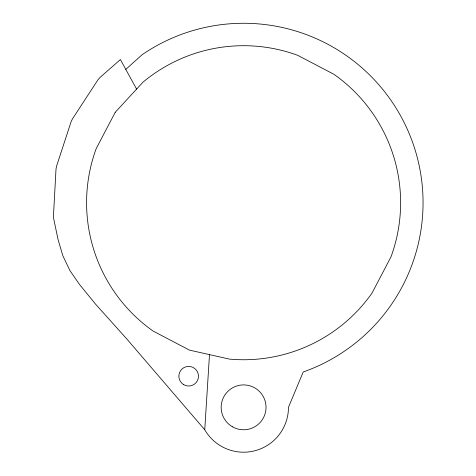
<?xml version="1.0" encoding="UTF-8"?>
<svg xmlns="http://www.w3.org/2000/svg" width="476" height="476" viewBox="0 0 476 476"><rect width="100%" height="100%" fill="white"/><g stroke="black" fill="none" stroke-linecap="round" stroke-linejoin="round"><path stroke-width="0.71" d="M125.795 69.389L142.211 54.657A179.452 179.452 0 0 1 403.636 121.529A179.452 179.452 0 0 1 303.212 371.988L288.462 407.337A44.863 44.863 0 0 1 204.745 429.768L209.494 354.62M204.745 429.768L126.818 338.983L95.533 304.11L79.444 284.38L69.99 270.695L62.82 255.689L58.108 239.737L53.699 218.805L53.473 215.89L56.007 169.111L56.549 166.231L71.102 121.701L72.364 119.065L97.949 79.819L99.853 77.594L120.404 59.554L136.6 89.107M115.216 112.312L96.194 148.625A157.02 157.02 0 0 0 153.189 331.106L189.496 350.134L229.491 359.112A157.02 157.02 0 0 0 371.982 293.139L391.004 256.826A157.02 157.02 0 0 0 334.009 74.345L297.702 55.317A157.02 157.02 0 0 0 142.99 82.169L115.216 112.312M232.383 426.764A22.431 22.431 0 0 0 266.03 407.337A22.431 22.431 0 0 0 232.383 387.91A22.431 22.431 0 0 0 232.383 426.764M183.772 384.703A9.806 9.806 0 0 0 198.48 376.213A9.806 9.806 0 0 0 183.772 367.716A9.806 9.806 0 0 0 183.772 384.703"/></g></svg>
